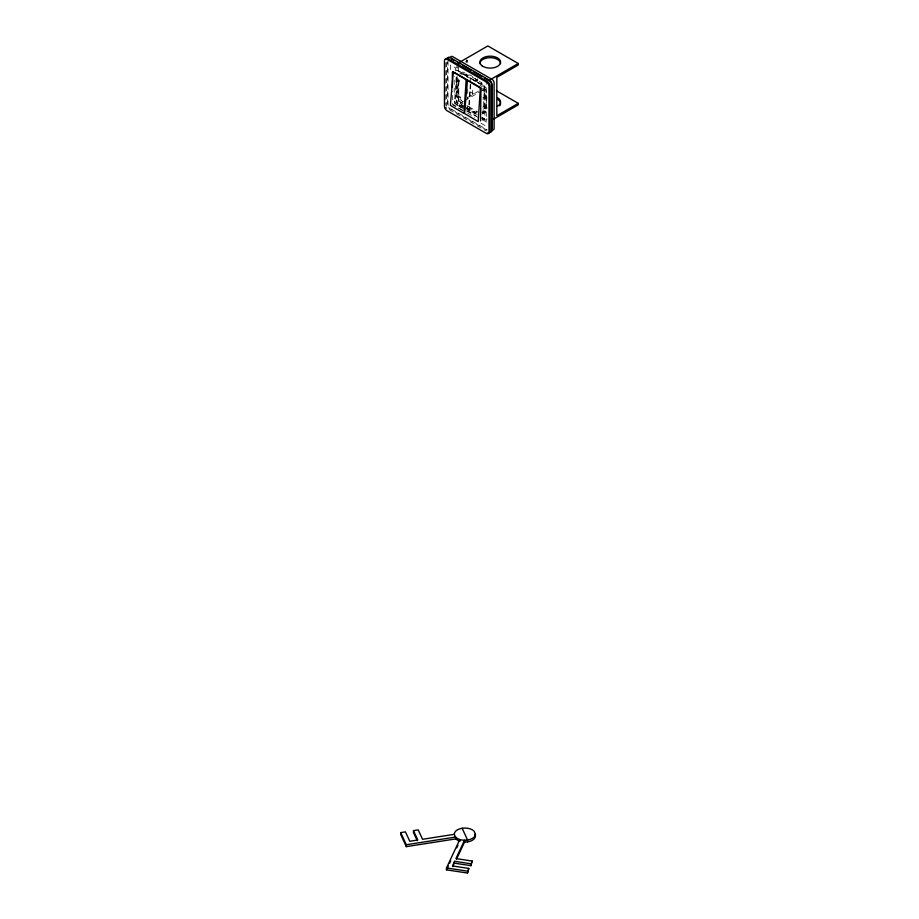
<?xml version="1.0" encoding="UTF-8"?>
<svg xmlns="http://www.w3.org/2000/svg" width="919" height="919" viewBox="0 0 919 919"><rect width="100%" height="100%" fill="white"/><g stroke="black" fill="none" stroke-linecap="round" stroke-linejoin="round"><path stroke-width="0.69" stroke-dasharray="4.59 3.45" d="M456.261 77.552L454.457 103.387L465.451 110.05M470.31 84.192L468.357 111.084L466.025 112.44M470.413 82.779L470.252 77.621L457.329 70.154L455.031 71.062M470.562 84.341L469.081 112.141M477.811 78.712L477.593 80.033L476.559 80.263L474.686 77.92L469.735 74.68M456.238 69.947L484.818 86.156L482.464 119.55M470.976 78.678L484.876 86.375L484.887 118.39L482.245 120.136M486.783 98.448L486.438 103.962L485.565 104.18L485.347 105.49L487.311 108.074M486.817 118.471L486.817 120.148M459.27 99.436L457.007 97.276L457.007 76.599M456.651 91.751L458.799 90.326L458.799 79.103L456.651 80.527M483.279 113.313L482.555 112.061L484.129 112.934L484.508 107.833L484.129 96.977L486.3 95.576L485.91 90.039L483.647 87.868M484.129 96.977L486.3 95.576M485.91 95.944L485.91 111.9L484.129 112.934M465.393 61.918L467.714 60.585L467.714 63.422M461.097 73.049L462.889 72.015L467.495 74.255L465.186 75.415L461.097 73.049L461.097 74.818M459.638 73.991L461.43 72.957L462.154 74.209L462.889 73.784L462.889 72.015M457.007 81.32L458.799 80.286M465.186 75.415L466.22 76.001L468.001 74.967L477.214 79.873L481.82 82.94L482.555 85.995M457.007 91.36L458.799 90.326M466.22 76.001L474.916 81.021L476.708 79.987M474.916 81.021L477.214 79.873M457.007 92.543L458.799 91.509L458.432 90.717M475.422 80.906L475.939 81.619L477.731 80.585M457.007 97.276L458.799 96.242L460.327 97.127L461.062 98.402L458.547 99.849L459.638 101.733L462.154 100.286L462.889 103.33L461.097 104.364L460.362 101.32M481.82 82.94L480.028 83.974L475.939 81.619M458.535 98.161L460.327 97.127M480.028 85.754L481.82 84.72M481.487 86.604L483.279 85.57L484.37 87.454L481.855 88.902M467.599 97.506L486.668 86.501M461.097 102.595L462.889 101.561M484.382 89.154L482.59 90.188L484.129 91.073L485.91 90.039M457.145 76.518L457.145 105.042L463.291 101.492M464.52 100.78L479.258 92.279M480.488 91.567L486.622 88.017M484.508 96.61L484.129 95.794L485.91 94.76M475.422 113.048L477.731 111.9L468.001 106.282L466.22 107.316L475.939 112.934M474.916 112.336L476.708 111.302M484.129 107.018L485.91 105.984M484.129 108.201L486.3 106.799M481.855 112.474L484.382 111.015L485.91 111.9M482.578 113.726L484.37 112.692L483.647 111.44M468.001 106.282L466.978 105.696M484.635 118.758L481.981 117.299M467.714 60.585L466.415 59.827L466.415 62.676M454.193 66.995L455.468 67.73L455.468 71.636M469.793 91.659L474.916 94.611M461.097 104.364L465.186 106.73M465.163 107.592L456.306 102.193L456.238 76.886M466.358 108.293L477.168 114.53M463.291 107.075L458.443 104.284L458.443 78.712M464.497 107.776L476.582 114.76M482.636 118.252L486.266 120.343L486.266 81.986M463.302 107.707L458.799 105.099L458.799 106.282M480.281 117.506L485.91 120.757L485.91 121.94M457.145 105.042L465.669 109.958M466.875 110.659L476.616 116.276M482.693 119.792L487.564 122.595M466.863 110.946L479.063 117.988M462.774 110.36L452.722 104.261L452.653 91.44M467.587 113.129L474.79 117.287M462.521 110.498L452.653 104.732M480.97 123.226L487.127 126.776M451.332 109.062L487.036 129.682M487.036 130.268L450.092 108.947A3.619 2.091 60 0 1 447.542 104.513L447.542 61.86M449.276 109.648L486.22 130.98M456.444 66.961L457.168 67.73M460.339 98.815L461.43 100.699M456.743 105.099L454.193 100.676L454.193 98.31L455.468 99.045L455.468 92.543L454.193 91.808L454.193 76.311M484.129 91.073L484.129 95.794M472.355 90.188L472.355 96.093M467.714 74.784L467.714 77.633M467.714 88.994L467.714 98.942M466.415 74.037L466.415 76.874M458.799 91.509L458.799 96.242M458.443 65.927L458.443 73.038M457.145 63.675L457.145 70.809M450.609 64.939L450.609 70.625M448.047 60.734L448.047 104.812A2.895 1.666 60 0 0 449.069 107.443M446.519 62.205L446.519 106.282M445.749 62.653L445.749 105.306M486.266 109.016A10.339 5.973 0 0 1 482.912 107.718M482.912 99.275A10.339 5.973 0 0 1 490.229 97.529M486.266 107.512A10.339 5.973 0 0 1 482.912 106.213M482.912 97.782A10.339 5.973 0 0 1 486.266 96.484M450.092 108.35A2.895 1.666 60 0 1 449.563 107.971M456.364 78.437L456.686 86.581L457.926 87.833L458.271 82.319L459.144 82.101L459.362 80.792L458.638 79.172L456.364 78.437M467.116 106.248L467.622 109.166L475.1 112.543L474.25 110.877L470.023 108.35L469.402 106.983L467.116 106.248M456.192 100.803L456.192 102.468L457.639 103.307L457.639 101.63L456.192 100.803"/><path stroke-width="1.38" d="M456.513 859.242L464.532 842.114L464.532 840.23L455.939 858.576L472.24 861.069L470.953 863.803L454.652 861.298L452.493 865.928L468.782 868.432L467.507 873.05L446.485 869.833L446.485 867.938L459.81 839.506L459.81 841.39M446.485 869.833L448.3 865.951M449.517 863.366L450.724 860.781M456.777 847.858L457.995 845.273M453.033 866.663L454.652 861.298M467.507 873.05L468.782 868.432M454.652 863.194L470.953 865.687L472.24 861.069M459.603 62.262L487.851 45.95L518.27 63.503L518.27 65.008L496.823 77.391L496.823 115.748L518.27 103.365L518.27 104.869L493.698 119.045M490.022 79.815L518.27 63.503M459.534 841.333L455.56 838.944L406.313 846.629L400.73 834.498L400.73 832.614L405.463 831.867L409.782 841.276L417.812 840.023L413.481 830.615L418.214 829.88L422.533 839.288L454.308 834.326M400.73 832.614L406.313 844.745L455.56 837.048L455.56 838.944M475.077 834.429L475.433 836.014A10.649 6.146 0 0 1 467.564 841.919L464.532 842.114M446.485 867.938L467.507 871.166M453.251 72.107L450.379 105.329L463.98 113.416L466.174 79.562M467.449 80.298L464.577 113.531L478.179 121.618L480.373 87.764M453.17 71.716L452.401 72.164L452.401 87.42M452.653 71.797L480.982 88.373L480.545 120.906M451.332 58.839L453.791 60.263M457.478 62.4L459.948 63.813M462.406 65.238L471.022 70.212M473.492 71.636L482.107 76.61M484.566 78.035L488.265 80.171M496.375 90.728L518.27 103.365M454.365 72.417L481.051 87.902M462.142 828.249A10.534 6.077 0 0 1 474.032 831.075L475.433 834.119A10.649 6.146 0 0 1 467.564 840.035C462.797 840.644 455.387 839.84 454.273 834.153A10.649 6.146 0 0 1 462.142 828.249L467.564 840.035L467.564 841.93M417.272 840.736L413.481 832.511L413.481 830.615M475.399 833.958L475.399 835.842M470.953 863.803L470.953 865.687M406.313 844.745L406.313 846.629M497.535 99.275A10.339 5.973 0 0 1 499.775 105.788M497.535 97.782A10.339 5.973 0 0 1 497.535 106.213M479.89 63.641A10.339 5.973 0 0 1 490.229 57.667A10.339 5.973 0 0 1 500.568 63.641M445.577 59.482A3.619 2.091 60 0 1 448.047 58.724L487.449 81.469A3.619 2.091 60 0 1 490.011 85.904L490.011 131.394A3.619 2.091 60 0 1 487.449 132.876M447.622 58.299A3.619 2.091 60 0 1 450.092 57.541L489.494 80.286A3.619 2.091 60 0 1 492.056 84.72L492.056 130.211A3.619 2.091 60 0 1 490.16 131.968M492.056 129.625A2.895 1.666 60 0 0 494.1 128.442L494.1 82.94A2.895 1.666 60 0 0 492.056 79.402L452.653 56.656A2.895 1.666 60 0 0 450.678 57.265M491.274 130.946A2.895 1.666 60 0 0 491.539 129.912L491.539 84.422A2.895 1.666 60 0 0 491.274 83.078M489.494 80.872A2.895 1.666 60 0 1 490.022 81.263M490.516 81.78A2.895 1.666 60 0 1 490.941 82.4M448.323 58.288A2.895 1.666 60 0 1 449.069 57.851M446.197 108.235A2.171 1.252 60 0 1 445.956 107.73M486.427 82.055L447.025 59.31A3.619 2.091 60 0 0 444.463 60.792L444.463 106.282A3.619 2.091 60 0 0 447.025 110.717L486.427 133.462A3.619 2.091 60 0 0 488.988 131.98L488.988 86.489A3.619 2.091 60 0 0 486.427 82.055M482.027 65.777A10.339 5.973 0 0 0 499.775 64.422A10.339 5.973 0 0 0 488.874 56.22A10.339 5.973 0 0 0 482.027 65.777"/></g></svg>
